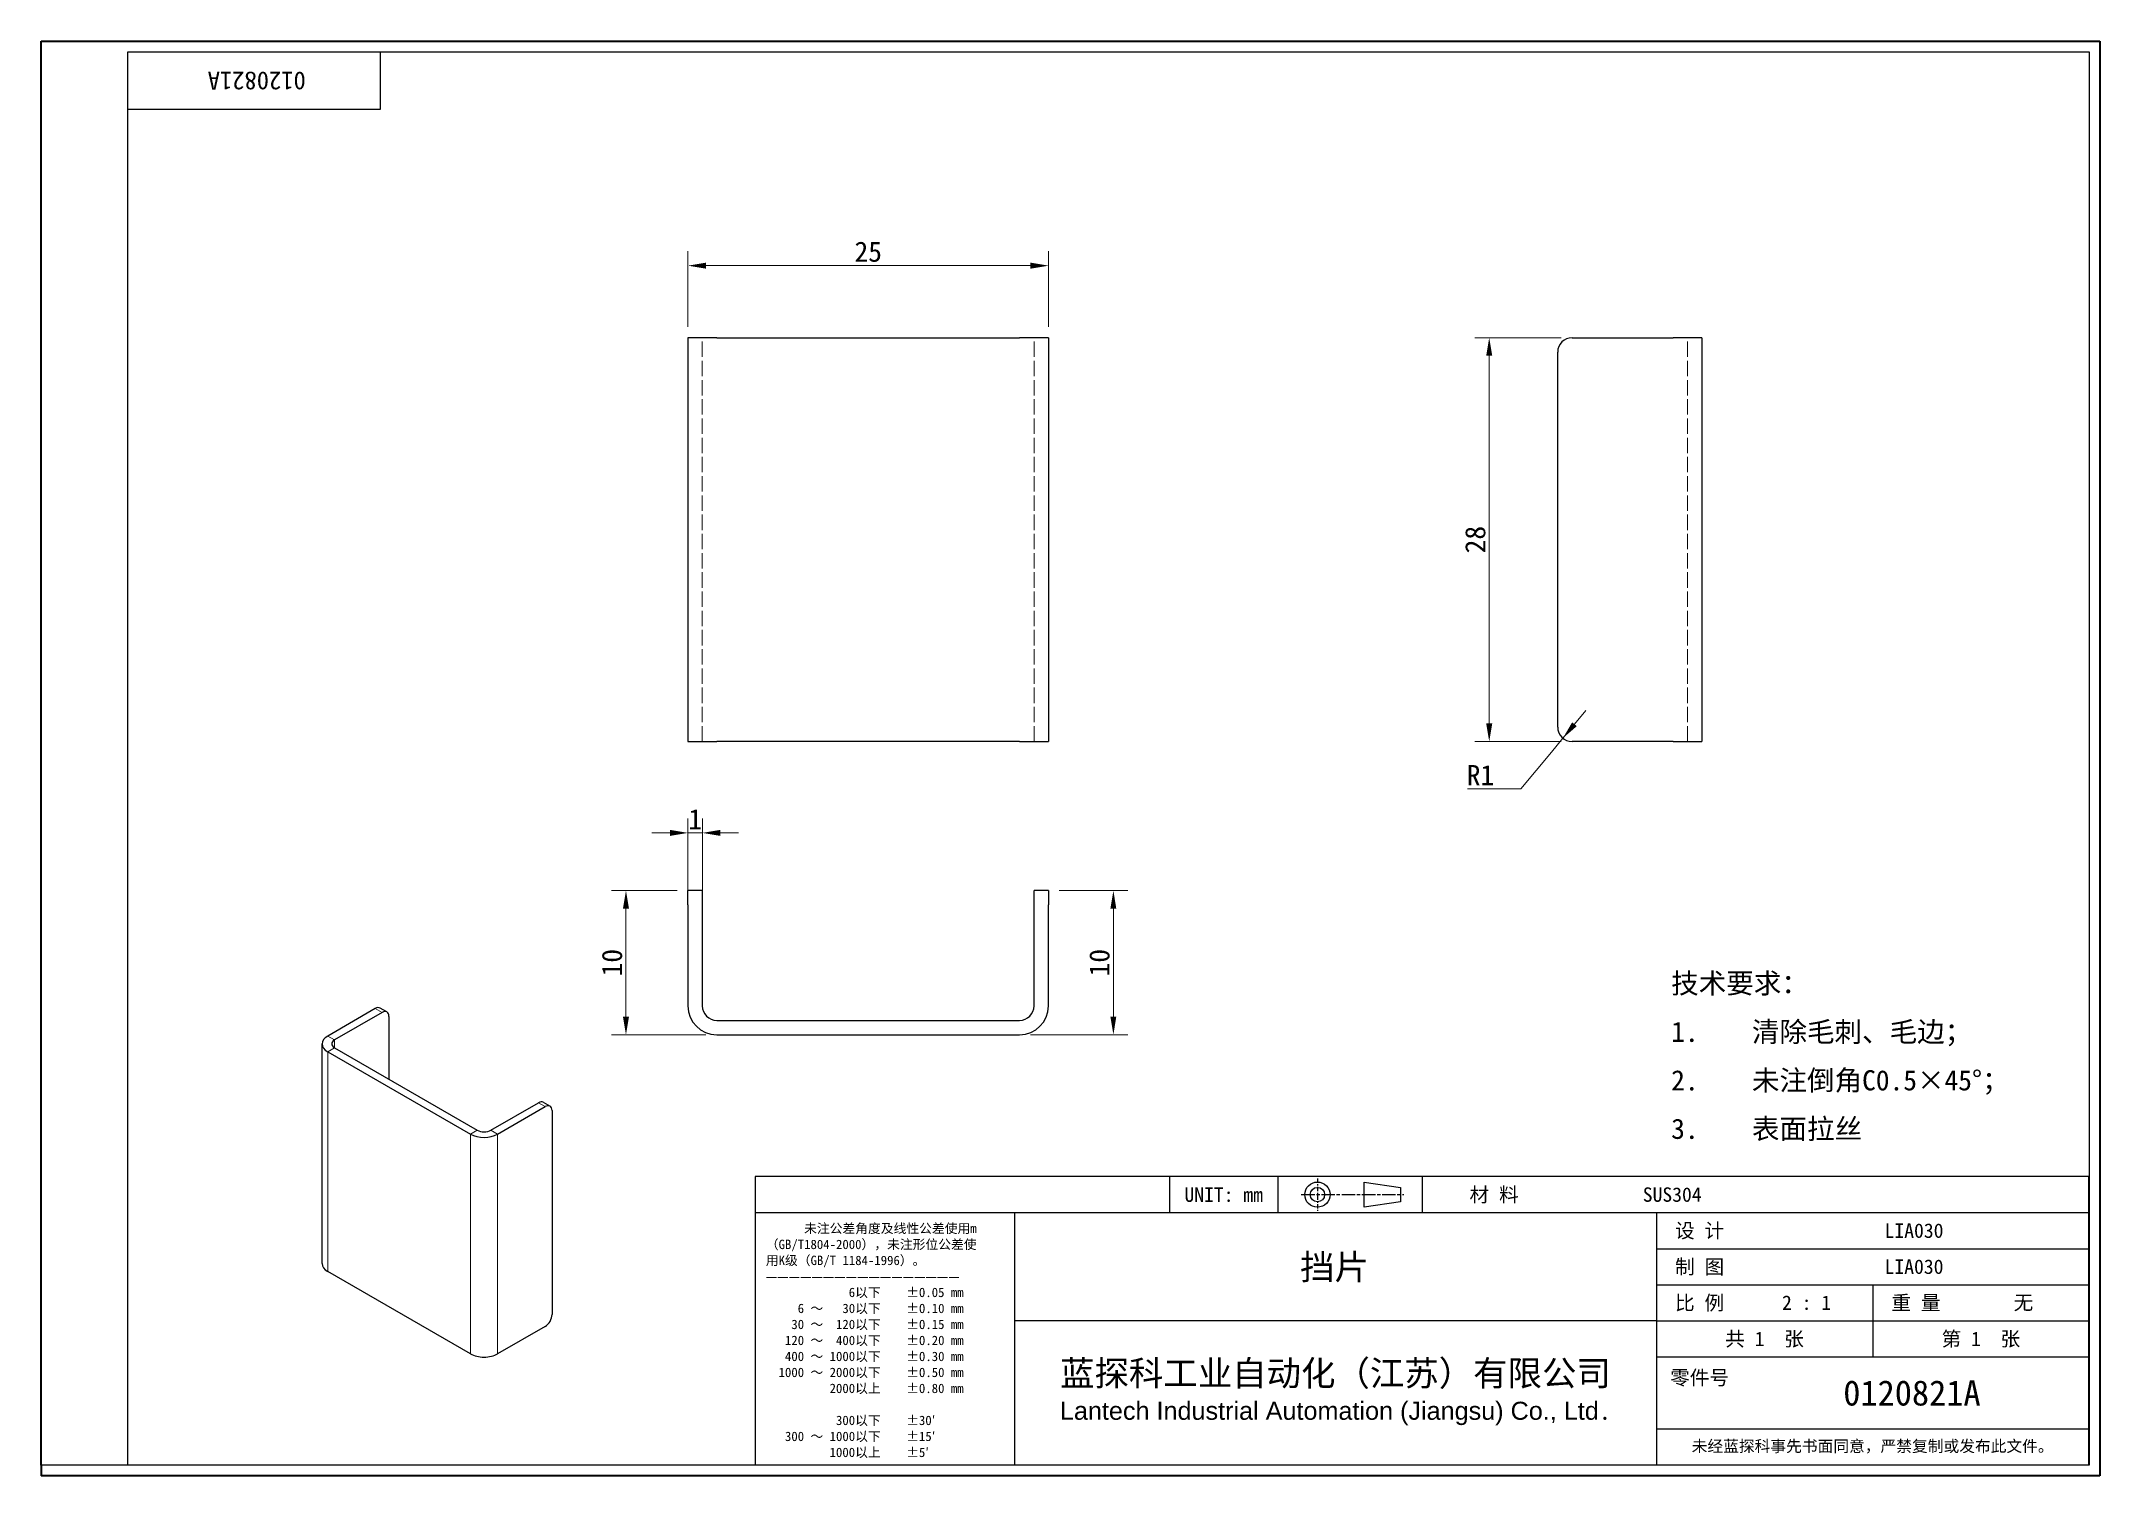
# Model space of a CAD drawing. Header units: millimetres. Extents: x 3 to 146, y 3 to 102.
import ezdxf
from ezdxf.enums import TextEntityAlignment as Align

# ---------------------------------------------------------------- set-up
doc = ezdxf.new("R2010")
doc.units = ezdxf.units.MM
doc.header["$LTSCALE"] = 0.5
doc.linetypes.add('CHAIN', pattern=[0.3543, 0.2362, -0.0295, 0.0591, -0.0295])
doc.linetypes.add('DASHED', pattern=[0.2067, 0.1654, -0.0413])
for name, color, linetype, lineweight in [('1', 7, 'Continuous', 18), ('可见 (ISO)', 7, 'Continuous', 25), ('可见窄的 (ISO)', 7, 'Continuous', 18), ('图框 (ISO)', 7, 'Continuous', 35), ('标题 (ISO)', 7, 'Continuous', 25)]:
    doc.layers.add(name, color=color, linetype=linetype, lineweight=lineweight)
for name, color, linetype, lineweight, true_color in [('尺寸 (ISO)', 7, 'Continuous', 18, 0x008000), ('符号 (ISO)', 7, 'Continuous', 18, 0x008000), ('隐藏 (ISO)', 5, 'DASHED', 18, 0x0000ff)]:
    doc.layers.add(name, color=color, linetype=linetype, lineweight=lineweight, true_color=true_color)
doc.styles.add('文本样式164', font='SimSun.ttf')
doc.styles.add('文本样式165', font='SimSun.ttf')
doc.styles.add('文本样式74', font='SimSun.ttf')
doc.styles.add('最新国标', font='simfang.ttf')
doc.styles.add('注释文本 (ISO)', font='simfang.ttf')
doc.dimstyles.new('默认 (GB)', dxfattribs={"dimscale": 0.5, "dimtxt": 2.8, "dimasz": 2.5, "dimexe": 2, "dimexo": 1.5, "dimgap": 0.5, "dimtad": 1, "dimtoh": 1, "dimdsep": 46, "dimtxsty": '最新国标', "dimcen": 0.09, "dimdle": 10, "dimclrd": 256, "dimclre": 256, "dimclrt": 256, "dimaunit": 1, "dimadec": 3, "dimazin": 2, "dimtfac": 0.535714, "dimtdec": 3, "dimtmove": 0, "dimatfit": 3, "dimfxl": 0, "dimtolj": 1, "dimlwd": -1, "dimlwe": -1, "dimarcsym": 0})

# ---------------------------------------------------------------- blocks, each defined once
blk = doc.blocks.new('图框 最新国标')
at = {"layer": '图框 (ISO)'}
for p, q in [((6, 7), (6, 204.5)), ((6, 204.5), (291.5, 204.5)), ((291.5, 204.5), (291.5, 5.5)), ((6, 7), (6, 5.5)), ((6, 7), (6, 5.5)), ((291.5, 5.5), (6, 5.5))]:
    blk.add_line(p, q, dxfattribs=at)
at = {"layer": '图框 (ISO)', "color": 7, "linetype": 'Continuous', "lineweight": 25}
for p, q in [((18, 203), (290, 203)), ((18, 7), (18, 203)), ((18, 203), (290, 203)), ((53, 203), (53, 195)), ((290, 203), (290, 7)), ((290, 203), (290, 7)), ((53, 195), (18, 195)), ((290, 7), (6, 7)), ((290, 7), (18, 7))]:
    blk.add_line(p, q, dxfattribs=at)
at = {"layer": '图框 (ISO)', "style": '文本样式74'}
blk.add_attdef('零件代号_001', (42.7, 200.25), '', height=2.5, rotation=180, dxfattribs=at)
blk = doc.blocks.new('标题栏 最新国标')
at = {"layer": '标题 (ISO)'}
for p, q in [((381.98, -183.84), (196.98, -183.84)), ((196.98, -183.84), (196.98, -223.84)), ((254.48, -183.84), (254.48, -188.84)), ((269.48, -183.84), (269.48, -188.84)), ((281.48, -188.09), (281.48, -184.59)), ((281.48, -184.59), (286.48, -185.34)), ((286.48, -185.34), (286.48, -187.34)), ((289.48, -183.84), (289.48, -188.84)), ((381.98, -223.84), (381.98, -183.84)), ((383.48, -183.84), (383.48, -225.34)), ((286.48, -187.34), (281.48, -188.09)), ((196.98, -188.84), (381.98, -188.84)), ((232.98, -188.84), (232.98, -223.84)), ((321.98, -188.84), (321.98, -223.84)), ((321.98, -193.84), (381.98, -193.84)), ((321.98, -198.84), (381.98, -198.84)), ((351.98, -198.84), (351.98, -208.84)), ((321.98, -203.84), (232.98, -203.84)), ((321.98, -203.84), (381.98, -203.84)), ((321.98, -208.84), (381.98, -208.84)), ((321.98, -218.84), (381.98, -218.84)), ((196.98, -223.84), (381.98, -223.84)), ((383.48, -225.34), (196.98, -225.34))]:
    blk.add_line(p, q, dxfattribs=at)
at = {"layer": '标题 (ISO)', "linetype": 'CHAIN', "ltscale": 5.000333}
blk.add_line((274.98, -184.09), (274.98, -188.59), dxfattribs=at)
at = {"layer": '标题 (ISO)', "linetype": 'CHAIN', "ltscale": 15.834605}
blk.add_line((272.73, -186.34), (286.98, -186.34), dxfattribs=at)
at = {"layer": '标题 (ISO)'}
for radius in [1.75, 1]:
    blk.add_circle((274.98, -186.34), radius, dxfattribs=at)
at = {"layer": '1', "style": '文本样式164'}
for s, p in [('UNIT: mm', (261.98, -186.34)), ('材 料', (299.48, -186.34)), ('设 计', (327.98, -191.34)), ('制 图', (327.98, -196.34)), ('比 例', (327.98, -201.34)), ('重 量', (357.98, -201.34)), ('共 1  张', (336.98, -206.34)), ('第 1  张', (366.98, -206.34))]:
    blk.add_text(s, height=2, dxfattribs=at).set_placement(p, align=Align.MIDDLE_CENTER)
at = {"layer": '标题 (ISO)', "style": '注释文本 (ISO)'}
for s, insert, char_height, attachment_point, line_spacing_factor in [('\\fSimSun|b0|i0;{\\H1.3000;      未注公差角度及线性公差使用m\\P}\\fSimSun|b0|i0;{\\H1.3000;（GB/T1804-2000），未注形位公差使\\P}\\fSimSun|b0|i0;{\\H1.3000;用K级（GB/T 1184-1996）。\\P}\\fSimSun|b0|i0;{\\H1.3000;—————————————————\\P}\\fSimSun|b0|i0;{\\H1.3000;             6以下    ±0.05 mm\\P}\\fSimSun|b0|i0;{\\H1.3000;     6 ～   30以下    ±0.10 mm\\P}\\fSimSun|b0|i0;{\\H1.3000;    30 ～  120以下    ±0.15 mm\\P}\\fSimSun|b0|i0;{\\H1.3000;   120 ～  400以下    ±0.20 mm\\P}\\fSimSun|b0|i0;{\\H1.3000;   400 ～ 1000以下    ±0.30 mm\\P}\\fSimSun|b0|i0;{\\H1.3000;  1000 ～ 2000以下    ±0.50 mm\\P}\\fSimSun|b0|i0;{\\H1.3000;          2000以上    ±0.80 mm\\P}\\fSimSun|b0|i0;{\\H1.3000;\\P}\\fSimSun|b0|i0;{\\H1.3000;           300以下    ±30′\\P}\\fSimSun|b0|i0;{\\H1.3000;   300 ～ 1000以下    ±15′\\P}\\fSimSun|b0|i0;{\\H1.3000;          1000以上    ±5′}', (198.48, -206.63), 1.3, 4, 1.023913), ('{\\fMicrosoft YaHei|b0|i0|c134|p34;\\H1.75x;蓝探科工业自动化（江苏）有限公司\\P\\fArial|b0|i0|c0|p34;\\H0.71429x;Lantech Industrial Automation (Jiangsu) Co., Ltd\\fFangSong|b0|i0|c134|p49;.\\H1.15195x; }', (277.48, -213.84), 2, 5, 0.978695)]:
    blk.add_mtext(s, dxfattribs=dict(at, insert=insert, char_height=char_height, attachment_point=attachment_point, line_spacing_factor=line_spacing_factor))
at = {"layer": '标题 (ISO)', "attachment_point": 5, "style": '注释文本 (ISO)'}
for s, insert, char_height in [('\\fFangSong|b0|i0;零件号', (327.98, -211.84), 2), ('\\fSimSun|b0|i0;{\\H1.6000;未经蓝探科事先书面同意，严禁复制或发布此文件。}', (351.98, -221.34), 1.6)]:
    blk.add_mtext(s, dxfattribs=dict(at, insert=insert, char_height=char_height))
at = {"layer": '标题 (ISO)'}
for tag, p, height, style in [('材料_001', (320.09, -187.33), 2, '注释文本 (ISO)'), ('设计人_001', (353.63, -192.33), 2, '注释文本 (ISO)'), ('库存编号_001', (272.57, -198.13), 3.5, '文本样式165'), ('设计人_001', (353.63, -197.33), 2, '注释文本 (ISO)'), ('视图比例_001', (339.41, -202.33), 2, '注释文本 (ISO)'), ('质量\\P3;_001', (371.53, -202.3), 2, '注释文本 (ISO)'), ('零件代号_001', (347.9, -215.59), 3.5, '文本样式165')]:
    blk.add_attdef(tag, p, '', height=height, dxfattribs=dict(at, style=style))
blk = doc.blocks.new('*D5')
at = {"layer": 'Defpoints', "color": 0, "transparency": 16777216}
for p in [(72.85, 86.68), (47.85, 81.68), (72.85, 81.68)]:
    blk.add_point(p, dxfattribs=at)
at = {"layer": '尺寸 (ISO)', "color": 116, "true_color": 0x00803f, "transparency": 16777216}
for p, q in [((47.85, 82.43), (47.85, 87.68)), ((72.85, 82.43), (72.85, 87.68)), ((49.1, 86.68), (71.6, 86.68))]:
    blk.add_line(p, q, dxfattribs=at)
for points in [[(49.1, 86.89), (49.1, 86.47), (47.85, 86.68)], [(71.6, 86.89), (71.6, 86.47), (72.85, 86.68)]]:
    blk.add_solid(points, dxfattribs=at)
at = {"layer": '尺寸 (ISO)', "transparency": 16777216, "insert": (60.35, 87.64), "char_height": 1.4, "attachment_point": 5, "style": '最新国标'}
blk.add_mtext('\\A1;25', dxfattribs=at)
blk = doc.blocks.new('*D6')
at = {"layer": 'Defpoints', "color": 0, "transparency": 16777216}
for p in [(109.16, 81.68), (103.41, 53.68), (109.16, 53.68)]:
    blk.add_point(p, dxfattribs=at)
at = {"layer": '尺寸 (ISO)', "color": 116, "true_color": 0x00803f, "transparency": 16777216}
for p, q in [((108.41, 81.68), (102.41, 81.68)), ((103.41, 80.43), (103.41, 54.93)), ((108.41, 53.68), (102.41, 53.68))]:
    blk.add_line(p, q, dxfattribs=at)
for points in [[(103.2, 80.43), (103.62, 80.43), (103.41, 81.68)], [(103.2, 54.93), (103.62, 54.93), (103.41, 53.68)]]:
    blk.add_solid(points, dxfattribs=at)
at = {"layer": '尺寸 (ISO)', "transparency": 16777216, "insert": (102.45, 67.68), "char_height": 1.4, "attachment_point": 5, "rotation": 90, "style": '最新国标'}
blk.add_mtext('\\A1;28', dxfattribs=at)
blk = doc.blocks.new('*D7')
at = {"layer": 'Defpoints', "color": 0, "transparency": 16777216}
for p in [(109.16, 54.68), (108.52, 53.91)]:
    blk.add_point(p, dxfattribs=at)
at = {"layer": '尺寸 (ISO)', "color": 116, "true_color": 0x00803f, "transparency": 16777216}
for p, q in [((109.32, 54.87), (110.12, 55.83)), ((109.16, 54.68), (108.52, 53.91)), ((105.6, 50.4), (107.72, 52.95)), ((108.52, 53.91), (107.72, 52.95)), ((101.91, 50.4), (105.6, 50.4))]:
    blk.add_line(p, q, dxfattribs=at)
blk.add_solid([(109.16, 55.01), (109.48, 54.74), (108.52, 53.91)], dxfattribs=at)
at = {"layer": '尺寸 (ISO)', "transparency": 16777216, "insert": (102.8, 51.35), "char_height": 1.4, "attachment_point": 5, "style": '最新国标'}
blk.add_mtext('\\A1;R1', dxfattribs=at)
blk = doc.blocks.new('*D8')
at = {"layer": 'Defpoints', "color": 0, "transparency": 16777216}
for p in [(47.85, 43.34), (43.55, 33.34), (49.85, 33.34)]:
    blk.add_point(p, dxfattribs=at)
at = {"layer": '尺寸 (ISO)', "color": 116, "true_color": 0x00803f, "transparency": 16777216}
for p, q in [((47.1, 43.34), (42.55, 43.34)), ((43.55, 42.09), (43.55, 34.59)), ((49.1, 33.34), (42.55, 33.34))]:
    blk.add_line(p, q, dxfattribs=at)
for points in [[(43.34, 42.09), (43.76, 42.09), (43.55, 43.34)], [(43.34, 34.59), (43.76, 34.59), (43.55, 33.34)]]:
    blk.add_solid(points, dxfattribs=at)
at = {"layer": '尺寸 (ISO)', "transparency": 16777216, "insert": (42.59, 38.34), "char_height": 1.4, "attachment_point": 5, "rotation": 90, "style": '最新国标'}
blk.add_mtext('\\A1;10', dxfattribs=at)
blk = doc.blocks.new('*D9')
at = {"layer": 'Defpoints', "color": 0, "transparency": 16777216}
for p in [(48.85, 47.34), (47.85, 42.34), (48.85, 42.34)]:
    blk.add_point(p, dxfattribs=at)
at = {"layer": '尺寸 (ISO)', "color": 116, "true_color": 0x00803f, "transparency": 16777216}
for p, q in [((46.6, 47.34), (45.35, 47.34)), ((47.85, 43.09), (47.85, 48.34)), ((47.85, 47.34), (48.85, 47.34)), ((48.85, 43.09), (48.85, 48.34)), ((50.1, 47.34), (51.35, 47.34))]:
    blk.add_line(p, q, dxfattribs=at)
for points in [[(46.6, 47.55), (46.6, 47.13), (47.85, 47.34)], [(50.1, 47.55), (50.1, 47.13), (48.85, 47.34)]]:
    blk.add_solid(points, dxfattribs=at)
at = {"layer": '尺寸 (ISO)', "transparency": 16777216, "insert": (48.35, 48.29), "char_height": 1.4, "attachment_point": 5, "style": '最新国标'}
blk.add_mtext('\\A1;1', dxfattribs=at)
blk = doc.blocks.new('*D10')
at = {"layer": 'Defpoints', "color": 0, "transparency": 16777216}
for p in [(72.85, 43.34), (77.35, 43.34), (70.85, 33.34)]:
    blk.add_point(p, dxfattribs=at)
at = {"layer": '尺寸 (ISO)', "color": 116, "true_color": 0x00803f, "transparency": 16777216}
for p, q in [((73.6, 43.34), (78.35, 43.34)), ((77.35, 34.59), (77.35, 42.09)), ((71.6, 33.34), (78.35, 33.34))]:
    blk.add_line(p, q, dxfattribs=at)
for points in [[(77.14, 42.09), (77.55, 42.09), (77.35, 43.34)], [(77.14, 34.59), (77.55, 34.59), (77.35, 33.34)]]:
    blk.add_solid(points, dxfattribs=at)
at = {"layer": '尺寸 (ISO)', "transparency": 16777216, "insert": (76.39, 38.34), "char_height": 1.4, "attachment_point": 5, "rotation": 90, "style": '最新国标'}
blk.add_mtext('\\A1;10', dxfattribs=at)

msp = doc.modelspace()

# ---------------------------------------------------------------- linework, layer by layer
at = {"layer": '可见 (ISO)'}
for p, q in [((47.8454, 81.6802), (47.8454, 53.6802)), ((49.8454, 81.6802), (47.8454, 81.6802)), ((49.8454, 81.6802), (70.8454, 81.6802)), ((72.8454, 81.6802), (70.8454, 81.6802)), ((72.8454, 81.6802), (72.8454, 53.6802)), ((109.1573, 81.6802), (116.1573, 81.6802)), ((118.1573, 81.6802), (116.1573, 81.6802)), ((118.1573, 81.6802), (118.1573, 53.6802)), ((108.1573, 54.6802), (108.1573, 80.6802)), ((47.8454, 53.6802), (49.8454, 53.6802)), ((70.8454, 53.6802), (49.8454, 53.6802)), ((70.8454, 53.6802), (72.8454, 53.6802)), ((116.1573, 53.6802), (109.1573, 53.6802)), ((116.1573, 53.6802), (118.1573, 53.6802)), ((47.8454, 42.3403), (47.8454, 43.3403)), ((48.8454, 43.3403), (47.8454, 43.3403)), ((48.8454, 43.3403), (48.8454, 42.3403)), ((72.8454, 43.3403), (71.8454, 43.3403)), ((71.8454, 42.3403), (71.8454, 43.3403)), ((72.8454, 43.3403), (72.8454, 42.3403)), ((47.8454, 42.3403), (47.8454, 35.3403)), ((48.8454, 42.3403), (48.8454, 35.3403)), ((71.8454, 35.3403), (71.8454, 42.3403)), ((72.8454, 35.3403), (72.8454, 42.3403)), ((26.1677, 35.1583), (22.8679, 33.2531)), ((26.6391, 34.8861), (23.3393, 32.9809)), ((26.9725, 34.9191), (26.5011, 35.1913)), ((27.1105, 34.6139), (27.1105, 30.2593)), ((49.8454, 34.3403), (70.8454, 34.3403)), ((49.8454, 33.3403), (70.8454, 33.3403)), ((22.4774, 17.4675), (22.4774, 32.7088)), ((22.8679, 32.1645), (32.7674, 26.449)), ((23.3393, 32.4366), (33.2388, 26.7211)), ((34.1816, 26.7211), (37.4814, 28.6263)), ((37.8148, 28.6593), (38.2862, 28.3872)), ((34.653, 26.449), (37.9529, 28.3541)), ((38.4243, 28.082), (38.4243, 13.9294)), ((32.7674, 11.2077), (22.8679, 16.9232)), ((37.9529, 13.1129), (34.653, 11.2077))]:
    msp.add_line(p, q, dxfattribs=at)
for centre, radius, start, end in [((109.1573, 80.6802), 1, 90, 180), ((109.1573, 54.6802), 1, 180, 270), ((49.8454, 35.3403), 2, 180, 270), ((49.8454, 35.3403), 1, 180, 270), ((70.8454, 35.3403), 1, 270, 0), ((70.8454, 35.3403), 2, 270, 0)]:
    msp.add_arc(centre, radius, start, end, dxfattribs=at)
for centre, major_axis, start_param, end_param in [((26.1677, 34.6139), (0.3333, 0.5774), 0, 0.78539816), ((26.6391, 34.3418), (0.3333, 0.5774), 5.49778714, 7.06858347), ((23.8107, 32.7088), (-1.3333, 0), 5.49778714, 7.06858347), ((23.8107, 32.7088), (-0.6667, 0), 5.49778714, 7.06858347), ((37.4814, 28.082), (0.3333, 0.5774), 0, 0.78539816), ((37.9529, 27.8098), (0.3333, 0.5774), 5.49778714, 7.06858347), ((33.7102, 26.9933), (1.3333, 0), 3.92699082, 5.49778714), ((33.7102, 26.9933), (0.6667, 0), 3.92699082, 5.49778714), ((23.8107, 17.4675), (-1.3333, 0), 0, 0.78539816), ((37.9529, 13.6572), (-0.3333, -0.5774), 0.78539816, 2.35619449), ((33.7102, 11.752), (-1.3333, 0), 0.78539816, 2.35619449)]:
    msp.add_ellipse(centre, major_axis=major_axis, ratio=0.57735027, start_param=start_param, end_param=end_param, dxfattribs=at)
at = {"layer": '可见窄的 (ISO)'}
for p, q in [((26.1677, 35.1583), (26.6391, 34.8861)), ((23.3393, 32.9809), (22.8679, 33.2531)), ((23.3393, 32.4366), (23.3393, 32.9809)), ((23.3393, 32.4366), (22.8679, 32.1645)), ((22.8679, 32.1645), (22.8679, 16.9232)), ((37.4814, 28.6263), (37.9529, 28.3541)), ((33.2388, 26.7211), (32.7674, 26.449)), ((32.7674, 26.449), (32.7674, 11.2077)), ((34.1816, 26.7211), (34.653, 26.449)), ((34.653, 26.449), (34.653, 11.2077))]:
    msp.add_line(p, q, dxfattribs=at)
at = {"layer": '隐藏 (ISO)', "ltscale": 12.901145}
for p, q in [((48.8454, 53.6802), (48.8454, 81.6802)), ((71.8454, 53.6802), (71.8454, 81.6802)), ((117.1573, 53.6802), (117.1573, 81.6802))]:
    msp.add_line(p, q, dxfattribs=at)

# ---------------------------------------------------------------- block references
at = {"xscale": 0.5, "yscale": 0.5, "zscale": 0.5}
msp.add_blockref('图框 最新国标', (0, 0), dxfattribs=at).add_auto_attribs({'零件代号_001': '0120821A'})
ref = msp.add_blockref('标题栏 最新国标', (-45.9913, 115.4221), dxfattribs=dict(xscale=0.5, yscale=0.5, zscale=0.5))
ref.add_attrib('零件代号_001', '0120821A', (127.9602, 7.625), dxfattribs={"layer": '标题 (ISO)', "height": 1.75, "style": '文本样式165'})
ref.add_attrib('库存编号_001', '挡片', (90.2961, 16.3554), dxfattribs={"layer": '标题 (ISO)', "height": 1.75, "style": '文本样式165'})
ref.add_attrib('质量\\P3;_001', '无', (139.7714, 14.27), dxfattribs={"layer": '标题 (ISO)', "height": 1, "style": '注释文本 (ISO)'})
ref.add_attrib('视图比例_001', '2 : 1', (123.7143, 14.2586), dxfattribs={"layer": '标题 (ISO)', "height": 1, "style": '注释文本 (ISO)'})
ref.add_attrib('设计人_001', 'LIA030', (130.8257, 19.2557), dxfattribs={"layer": '标题 (ISO)', "height": 1, "style": '注释文本 (ISO)'})
ref.add_attrib('设计人_001', 'LIA030', (130.8257, 16.7557), dxfattribs={"layer": '标题 (ISO)', "height": 1, "style": '注释文本 (ISO)'})
ref.add_attrib('材料_001', 'SUS304', (114.0557, 21.7557), dxfattribs={"layer": '标题 (ISO)', "height": 1, "style": '注释文本 (ISO)'})

# ---------------------------------------------------------------- texts
at = {"layer": '符号 (ISO)', "insert": (116.0262, 31.7884), "char_height": 1.4, "width": 25.159065, "attachment_point": 4, "line_spacing_factor": 1.441304, "style": '注释文本 (ISO)'}
msp.add_mtext('\\fFangSong|b0|i0;{\\H1.4000;技术要求：\\P}\\fFangSong|b0|i0;{\\H1.4000;1.^I}\\fFangSong|b0|i0;{\\H1.4000;清除毛刺、毛边；\\P}\\fFangSong|b0|i0;{\\H1.4000;2.^I}\\fFangSong|b0|i0;{\\H1.4000;未注倒角C0.5×45°；\\P}\\fFangSong|b0|i0;{\\H1.4000;3.^I}\\fFangSong|b0|i0;{\\H1.4000;表面拉丝}', dxfattribs=at)

# ---------------------------------------------------------------- dimensions: what is measured, and where the dimension line sits
at = {"layer": '尺寸 (ISO)', "color": 116, "true_color": 0x00803f}
for base, p1, p2, angle, override, picture, middle in [((72.8454, 86.6802), (47.8454, 81.6802), (72.8454, 81.6802), 180, {"dimgap": 0.5, "dimtoh": 0, "dimdec": 2, "dimtol": 0, "dimlim": 0, "dimtp": 0, "dimtm": 0, "dimtdec": 3, "dimtofl": 0, "dimatfit": 1}, '*D5', (60.3454, 86.6802)), ((103.4101, 53.6802), (109.1573, 81.6802), (109.1573, 53.6802), 90, {"dimgap": 0.5, "dimtoh": 0, "dimdec": 2, "dimtol": 0, "dimlim": 0, "dimtp": 0, "dimtm": 0, "dimtdec": 3, "dimtofl": 0, "dimatfit": 1}, '*D6', (103.4101, 67.6802)), ((48.8454, 47.3403), (47.8454, 42.3403), (48.8454, 42.3403), 180, {"dimgap": 0.5, "dimtoh": 0, "dimdec": 2, "dimtol": 0, "dimlim": 0, "dimtp": 0, "dimtm": 0, "dimtdec": 3, "dimtofl": 1, "dimatfit": 1}, '*D9', (48.3454, 47.3403)), ((43.5529, 33.3403), (47.8454, 43.3403), (49.8454, 33.3403), 270, {"dimgap": 0.5, "dimtoh": 0, "dimdec": 2, "dimtol": 0, "dimlim": 0, "dimtp": 0, "dimtm": 0, "dimtdec": 3, "dimtofl": 0, "dimatfit": 1}, '*D8', (43.5529, 38.3403)), ((77.3454, 43.3403), (70.8454, 33.3403), (72.8454, 43.3403), 270, {"dimgap": 0.5, "dimtoh": 0, "dimdec": 2, "dimtol": 0, "dimlim": 0, "dimtp": 0, "dimtm": 0, "dimtdec": 3, "dimtofl": 0, "dimatfit": 1}, '*D10', (77.3454, 38.3403))]:
    dim = msp.add_linear_dim(base=base, p1=p1, p2=p2, angle=angle, dimstyle='默认 (GB)', override=override, dxfattribs=at)
    dim.commit()
    dim.dimension.update_dxf_attribs({"geometry": picture, "text_midpoint": middle, "dimtype": 160})
dim = msp.add_radius_dim(center=(109.1573, 54.6802), mpoint=(108.5175, 53.9117), dimstyle='默认 (GB)', override={"dimgap": 0.5, "dimtih": 1, "dimdec": 2, "dimlfac": 1, "dimcen": 0, "dimtol": 0, "dimlim": 0, "dimtp": 0, "dimtm": 0, "dimtdec": 3}, dxfattribs=at)
dim.commit()
dim.dimension.update_dxf_attribs({"geometry": '*D7', "text_midpoint": (102.7995, 50.4042), "dimtype": 164})

doc.saveas('drawing.dxf')
